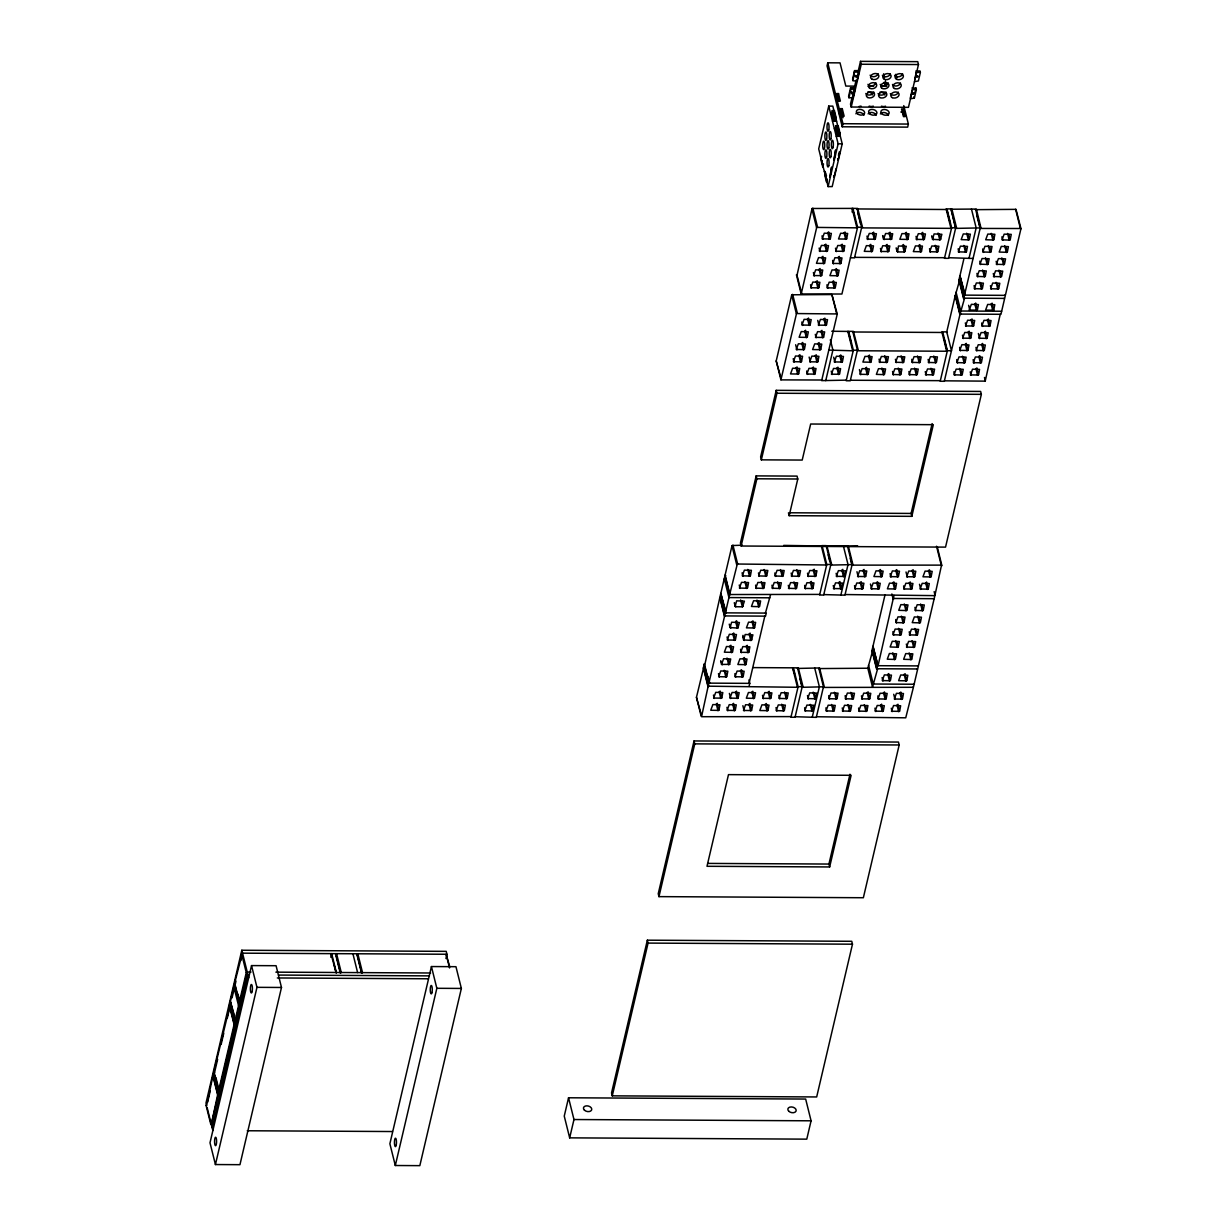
<?xml version="1.0" encoding="UTF-8"?>
<svg xmlns="http://www.w3.org/2000/svg" width="1227" height="1227" viewBox="0 0 1227 1227"><rect width="100%" height="100%" fill="white"/><g stroke="black" fill="none" stroke-linecap="round" stroke-linejoin="round"><path stroke-width="1.5" d="M729.651 664.374L721.507 664.42L723.608 658.746L730.694 658.96L729.666 664.328L728.409 659.144M735.096 606.276L736.66 600.831L744.436 601.153L742.519 606.813L735.433 606.736L734.267 602.764M743.577 639.927L751.369 640.387L752.918 634.85L745.188 634.497L743.593 639.88L742.734 636.46M891.646 239.158L883.501 239.204L885.603 233.513L892.689 233.728L891.661 239.112L889.974 232.194M897.535 251.934L898.471 245.998L906.308 246.29L904.529 251.934L897.597 251.934L896.814 248.514M932.551 239.326L940.342 239.786L941.891 234.296L934.1 233.928L932.551 239.28L931.707 235.845M213.881 1075.358L212.931 1075.972L206.519 1105.895L205.998 1103.012L241.811 950.25L446.214 951.354L446.935 954.253L445.938 958.532M214.602 1072.306L213.927 1071.692L230.032 1005.128M251.044 972.029L247.225 971.999L211.213 1124.745L217.624 1094.821L218.59 1094.208L217.731 1090.788M235.768 1020.895L235.093 1020.358L239.25 1002.551L234.556 983.701L230.385 1001.493L234.495 1015.741M235.063 1023.947L234.096 1024.545L218.621 1090.542L219.296 1091.156L215.891 1077.444M235.369 983.701L234.694 983.088L242.317 953.164L446.935 954.253M235.093 1020.358L230.4 1001.416M247.225 971.999L246.274 972.612L239.388 1001.938L240.063 1002.551M331.505 954.238L330.937 953.624L336.213 973.088M701.399 715.034L696.445 697.365L703.669 667.519M704.896 664.282L719.804 597.672L720.77 597.074M708.991 686.2L708.04 686.798L701.537 716.706L791.093 716.614M726.185 612.871L725.51 612.258L729.666 594.528L724.958 575.678L720.801 593.469L725.755 611.153M707.994 676.276L709.712 683.132L709.037 682.519L724.497 616.521L725.464 615.923M725.77 575.678L725.096 575.064L732.044 545.57L742.335 545.171M730.479 594.528L729.804 593.914L737.32 564.021L826.63 564.987M781.17 378.698L776.2 361.014L791.752 294.787L831.891 294.557L837.259 314.02L821.661 380.631L846.323 380.14M821.799 380.017L780.909 379.879L796.507 313.56L837.274 313.943M854.467 215.86L852.29 208.406L812.059 208.483L796.983 275.385M850.449 257.808L854.529 257.823L861.691 227.271L856.998 208.421L852.903 208.391L857.596 227.24L841.921 294.02L801.185 294.005L816.691 227.409L857.458 227.854M854.667 257.363L944.621 257.701M797.979 687.289L708.178 686.184L703.47 667.335L704.191 664.282L708.899 683.132L708.178 686.184M795.173 716.721L816.308 717.366L823.455 686.813L818.762 667.963L797.366 668.454M853.194 350.815L828.823 350.078M850.403 380.247L940.357 380.661M823.823 594.589L844.943 595.156L852.105 564.604L847.412 545.739L826.185 545.938M816.446 716.752L905.741 717.81L913.256 687.902L912.581 687.289M845.096 594.543L934.882 595.632L934.176 598.699L893.287 598.469L892.428 595.049M894.1 598.485L893.149 599.083L878.057 665.647L872.964 646.307L885.004 594.896M946.784 209.51L856.875 208.943M951.492 228.36L861.553 227.885M948.701 257.716L973.088 258.468M942.535 332.471L852.596 331.98M947.244 351.244L857.32 350.753M944.437 380.83L985.204 381.137L1000.22 314.296M955.143 226.673L951.063 209.234L975.542 209.05L980.25 227.915L964.637 294.511L965.312 295.14L959.928 275.814L963.808 259.158M934.176 591.598L934.959 595.187L941.538 565.126L851.983 565.126L850.25 558.362M1004.56 295.339L1005.527 294.741L1020.987 228.513L980.128 228.437M730.096 627.564L737.887 628.086L739.421 622.534L731.645 622.227L730.096 627.564L729.252 624.144M207.593 1102.183L210.216 1091.018M213.713 1076.11L217.639 1059.346M221.136 1044.438L223.759 1033.257M227.24 1018.349L229.863 1007.168M232.056 997.858L235.983 981.094M240.783 960.603L242.532 953.149M212.148 1127.674L247.961 974.898M251.535 965.588L210.001 1142.797L215.431 1164.546L239.955 1164.684L281.489 987.474L276.075 965.71L251.535 965.588L256.964 987.336L215.431 1164.546M330.815 957.229L331.658 953.624L336.351 972.49M431.429 966.554L389.879 1143.763L395.309 1165.512L419.833 1165.65L461.367 988.441L455.953 966.692L431.429 966.554L436.843 988.302L395.309 1165.512M568.546 1097.782L564.251 1116.11L569.665 1137.858L806.783 1139.147L811.078 1120.803L805.664 1099.055L568.546 1097.782L573.975 1119.53L569.665 1137.858M855.112 86.12L845.817 86.074L840.035 62.868L827.765 62.807L827.059 65.859L842.243 126.78L907.658 127.133L908.363 124.065L903.762 105.614M834.697 113.666L832.811 106.136L828.731 106.105L818.7 148.881L828.102 186.596L832.182 186.611L842.213 143.835L838.823 130.261M832.335 110.599L834.222 118.145L833.501 121.197L831.63 113.651L832.335 110.599L834.391 110.614L836.262 118.145L835.556 121.212L834.805 118.191M833.67 113.666L834.391 110.614M838.915 101.151L837.78 96.626L838.501 93.574L836.461 93.559L838.332 101.105L840.388 101.105L838.501 93.574M836.108 125.675L837.98 133.222L837.274 136.274L835.388 128.743L836.108 125.675L838.148 125.691L840.035 133.237L839.314 136.289L838.562 133.268M837.428 128.743L838.148 125.691M647.35 940.189L611.537 1092.95L612.258 1095.849L816.676 1096.953L852.474 944.192L851.753 941.293L647.35 940.189L648.071 943.088L612.258 1095.849M694.037 740.955L658.239 893.731L658.96 896.63L863.363 897.735L899.176 744.973L898.455 742.059L694.037 740.955L694.758 743.869L658.96 896.63M789.176 515.677L797.78 479.005L797.059 476.107L756.169 475.892L740.418 543.101L741.139 546.015L945.542 547.119L981.355 394.342L980.634 391.444L776.216 390.339L760.617 456.95L761.338 459.849L802.213 460.064L810.664 424.021L933.318 424.68L911.83 516.337L789.176 515.677L788.455 512.779M843.056 117.746L841.553 111.703L842.259 108.651L840.219 108.636L842.105 116.182L844.145 116.197L842.259 108.651M724.651 615.923L725.356 612.856L720.663 594.006L719.942 597.058L724.651 615.923L765.525 616.138L766.246 613.086L725.356 612.856M741.139 546.015L756.89 478.791L756.169 475.892M761.338 459.849L776.952 393.238L776.216 390.339M850.587 87.715L848.593 96.273L848.946 97.731L853.041 97.746L855.05 89.188L850.955 89.172L850.587 87.715L854.682 87.746L852.673 96.289L853.225 98.467M857.09 77.47L858.685 70.629L854.606 70.614L852.596 79.157L852.964 80.614L857.228 81.365M828.102 186.596L838.133 143.82L828.731 106.105M848.946 97.731L850.955 89.172M852.964 80.614L854.606 70.614M842.243 126.78L842.964 123.712L827.765 62.807M838.47 155.354L839.268 151.933M852.09 97.286L850.495 104.126L851.216 107.025L908.455 107.332L918.471 64.556L917.75 61.657L860.51 61.35L858.517 69.908L859.237 72.807M853.302 92.148L856.109 80.169M836.016 168.774L834.007 177.332L833.654 175.875M839.621 153.375L838.026 160.216L837.658 158.774M857.044 80.629L859.053 72.086L854.958 72.056M851.216 107.025L861.247 64.249L860.51 61.35M718.945 710.111L719.958 704.789L712.872 704.574L710.755 710.249L718.792 710.387L717.228 703.255M721.813 697.887L722.81 692.565L715.74 692.35L713.623 698.04L721.66 698.163L720.096 691.031M726.813 676.506L727.826 671.184L720.755 670.954L718.639 676.644L726.537 676.89L725.54 671.353M732.55 652.058L733.562 646.736L726.476 646.522L724.375 652.197L732.396 652.335L730.847 645.203M735.418 639.834L736.461 634.543L729.344 634.298L727.228 639.988L735.264 640.111L733.7 632.979M747.58 587.902L748.562 582.549L741.522 582.35L739.406 588.04L747.304 588.285L746.307 582.748M750.449 575.678L751.415 570.325L744.39 570.141L742.274 575.816L750.157 576.077L749.176 570.54M798.7 373.775L799.713 368.453L792.627 368.238L790.525 373.913L798.547 374.051L796.998 366.919M801.568 361.551L802.565 356.229L795.495 356.014L793.378 361.689L801.415 361.827L799.851 354.695M804.437 349.327L805.433 344.005L798.363 343.79L796.246 349.48L804.283 349.603L802.719 342.471M807.289 337.103L808.332 331.827L801.231 331.566L799.114 337.256L807.136 337.379L805.587 330.247M810.157 324.879L811.2 319.603L804.084 319.342L801.983 325.032L810.004 325.17L808.455 318.023M818.9 287.609L819.897 282.287L812.826 282.072L810.71 287.762L818.746 287.885L817.182 280.753M821.753 275.385L822.734 270.032L815.694 269.848L813.578 275.538L821.599 275.661L820.05 268.529M824.621 263.176L825.633 257.854L818.562 257.624L816.446 263.314L824.467 263.452L822.918 256.305M827.489 250.952L828.501 245.63L821.415 245.415L819.314 251.09L827.335 251.228L825.786 244.096M830.357 238.728L831.354 233.406L824.283 233.191L822.167 238.866L830.204 239.004L828.639 231.872M735.295 710.203L736.261 704.85L729.221 704.666L727.12 710.341L735.142 710.479L733.593 703.347M738.163 697.979L739.16 692.657L732.09 692.442L729.973 698.117L738.01 698.255L736.445 691.123M743.179 676.583L744.145 671.23L737.105 671.046L734.988 676.737L743.025 676.859L741.461 669.727M746.031 664.374L747.013 659.006L739.973 658.822L737.856 664.513L745.878 664.651L744.329 657.519M748.899 652.15L749.866 646.798L742.826 646.614L740.725 652.289L748.746 652.427L747.197 645.295M754.636 627.703L755.633 622.38L748.562 622.166L746.445 627.856L754.482 627.979L752.918 620.847M759.651 606.322L760.617 600.969L753.577 600.77L751.461 606.46L759.36 606.705L758.363 601.169M763.946 587.978L764.942 582.656L757.872 582.442L755.755 588.132L763.654 588.377L762.657 582.84M766.798 575.77L767.811 570.448L760.74 570.218L758.623 575.908L766.522 576.153L765.525 570.616M852.059 211.995L852.903 208.391M815.05 373.867L816.016 368.499L808.976 368.315L806.875 374.005L814.897 374.143L813.348 367.011M817.918 361.643L818.93 356.321L811.845 356.106L809.743 361.781L817.765 361.919L816.216 354.787M820.786 349.419L821.783 344.097L814.713 343.882L812.596 349.557L820.633 349.695L819.069 342.563M823.654 337.195L824.651 331.873L817.581 331.658L815.464 337.348L823.486 337.471L821.937 330.339M826.507 324.971L827.519 319.649L820.449 319.434L818.332 325.124L826.354 325.247L824.805 318.115M835.25 287.701L836.323 282.455L829.176 282.164L827.075 287.839L835.096 287.977L833.532 280.845M838.118 275.477L839.115 270.155L832.044 269.94L829.927 275.63L837.964 275.753L836.4 268.621M840.97 263.253L841.983 257.931L834.912 257.716L832.796 263.406L840.817 263.529L839.268 256.397M843.839 251.029L844.805 245.676L837.765 245.492L835.664 251.182L843.685 251.305L842.136 244.173M846.707 238.82L847.673 233.452L840.633 233.268L838.532 238.958L846.553 239.096L845.004 231.964M749.053 686.414L749.774 683.362L748.915 679.927M770.541 594.758L765.433 613.071M825.74 380.646L832.903 350.094L830.342 339.818M751.645 710.28L752.688 705.004L745.571 704.743L743.47 710.433L751.491 710.571L749.942 703.424M754.513 698.071L755.525 692.749L748.439 692.519L746.338 698.209L754.36 698.347L752.811 691.215M780.295 588.07L781.338 582.779L774.222 582.534L772.105 588.224L780.004 588.469L779.007 582.932M783.163 575.846L784.16 570.524L777.09 570.31L774.973 576L782.872 576.245L781.875 570.708M839.59 373.99L840.587 368.667L833.516 368.453L831.415 374.189L839.421 374.266L837.872 367.134M842.443 361.766L843.455 356.443L836.385 356.229L834.268 361.919L842.289 362.042L840.74 354.91M903.992 116.565L902.873 112.04L903.578 108.988L901.538 108.973L903.425 116.519L905.465 116.519L903.578 108.988M872.458 251.198L873.471 245.875L866.385 245.645L864.283 251.336L872.305 251.474L870.756 244.342M875.326 238.974L876.4 233.713L869.253 233.437L867.136 239.112L875.173 239.25L873.609 232.118M910.281 98.053L912.274 89.494L916.37 89.525L914.36 98.083L910.449 98.773M914.682 79.234L916.293 72.393L920.373 72.408L918.379 80.967L914.468 81.672M767.995 710.372L769.038 705.096L761.936 704.835L759.82 710.525L767.841 710.648L766.292 703.516M770.863 698.148L771.906 692.872L764.789 692.611L762.688 698.301L770.709 698.424L769.16 691.292M796.645 588.162L797.611 582.81L790.571 582.626L788.47 588.3L796.354 588.561L795.357 583.024M799.513 575.938L800.525 570.616L793.44 570.402L791.323 576.092L799.222 576.337L798.225 570.8M853.348 350.201L846.185 380.753L850.265 380.784L857.428 350.232L852.734 331.367L848.639 331.351L853.348 350.201L857.428 350.232M914.805 93.206L916.002 88.068L911.922 88.053M888.808 251.274L889.82 245.952L882.734 245.737L880.633 251.428L888.655 251.55L887.106 244.418M784.36 710.464L785.357 705.142L778.286 704.927L776.17 710.602L784.068 710.862L783.071 705.326M787.213 698.24L788.225 692.918L781.154 692.703L779.038 698.393L786.936 698.638L785.94 693.102M812.995 588.254L813.961 582.902L806.937 582.718L804.82 588.393L812.841 588.531L811.292 581.399M815.863 576.03L816.937 570.785L809.789 570.494L807.688 576.169L815.71 576.307L814.161 569.175M868.195 374.143L869.268 368.898L862.136 368.606L860.02 374.296L868.041 374.419L866.492 367.287M871.063 361.919L872.106 356.643L864.989 356.382L862.888 362.072L870.909 362.21L869.36 355.063M798.117 686.675L790.955 717.228L795.05 717.258L802.197 686.691L797.504 667.841L793.409 667.825L798.117 686.675L802.197 686.691M826.768 564.466L819.605 595.018L823.685 595.034L830.848 564.481L826.154 545.632L822.059 545.601L826.768 564.466L830.848 564.481M908.026 239.142L908.992 233.79L901.952 233.605L899.851 239.296L907.873 239.418L906.324 232.286M884.56 374.235L885.557 368.913L878.486 368.698L876.369 374.373L884.268 374.634L883.271 369.097M887.412 362.011L888.425 356.689L881.354 356.474L879.238 362.164L887.121 362.41L886.139 356.873M812.964 710.617L813.946 705.264L806.906 705.08L804.789 710.755L812.688 711.016L811.691 705.479M815.832 698.393L816.875 693.117L809.759 692.856L807.657 698.546L815.541 698.792L814.559 693.255M841.615 588.408L842.627 583.086L835.541 582.871L833.44 588.546L841.461 588.684L839.912 581.552M844.483 576.184L845.526 570.892L838.409 570.647L836.293 576.322L844.329 576.46L842.765 569.328M812.213 717.35L819.375 686.798L814.667 667.933M840.863 595.126L848.026 564.573L843.317 545.724M921.523 251.458L922.443 246.075L915.449 245.921L913.333 251.596L921.37 251.734L919.805 244.602M924.376 239.234L925.419 233.943L918.317 233.697L916.201 239.372L924.222 239.51L922.673 232.378M900.909 374.327L901.906 369.005L894.836 368.79L892.719 374.465L900.618 374.726L899.621 369.189M903.762 362.103L904.774 356.781L897.704 356.566L895.587 362.241L903.486 362.502L902.489 356.965M937.873 251.55L938.885 246.228L931.799 245.998L929.683 251.688L937.581 251.934L936.584 246.397M834.222 710.74L835.234 705.418L828.164 705.188L826.047 710.878L833.946 711.123L832.949 705.586M837.09 698.516L838.056 693.163L831.032 692.979L828.915 698.654L836.799 698.915L835.817 693.362M862.872 588.515L863.915 583.239L856.799 582.978L854.698 588.669L862.719 588.791L861.17 581.659M865.741 576.291L866.753 570.969L859.667 570.754L857.566 576.445L865.587 576.567L864.023 569.435M917.259 374.419L918.225 369.051L911.186 368.867L909.084 374.557L916.968 374.802L915.971 369.266M920.127 362.195L921.124 356.873L914.054 356.658L911.937 362.333L919.836 362.594L918.839 357.042M951.631 227.762L944.468 258.314L948.563 258.33L955.726 227.777L951.017 208.927L946.937 208.897L951.631 227.762L955.726 227.777M850.587 710.816L851.661 705.571L844.513 705.28L842.397 710.97L850.296 711.215L849.299 705.678M853.44 698.592L854.452 693.27L847.382 693.056L845.265 698.746L853.164 698.991L852.167 693.454M879.222 588.607L880.234 583.285L873.164 583.07L871.047 588.745L879.069 588.883L877.52 581.751M882.09 576.383L883.133 571.107L876.017 570.846L873.915 576.537L881.937 576.659L880.388 569.527M933.609 374.496L934.575 369.143L927.535 368.959L925.434 374.649L933.318 374.895L932.336 369.358M936.477 362.272L937.397 356.888L930.403 356.735L928.302 362.425L936.186 362.671L935.189 357.134M872.934 649.896L867.826 668.224L872.52 687.074L877.642 668.746M946.615 332.486L955.204 295.83L956.17 295.216M959.897 279.327L955.358 295.216L960.051 314.066L1000.941 314.296L1004.514 299.02L1003.839 298.406M966.493 251.704L967.489 246.382L960.419 246.152L958.302 251.842L966.201 252.087L965.204 246.55M969.345 239.48L970.358 234.158L963.287 233.943L961.17 239.618L969.069 239.879L968.072 234.342M947.367 350.707L951.462 350.738L946.753 331.888L942.673 331.857L947.367 350.707L940.204 381.26L944.299 381.29L959.913 314.679L960.879 314.081M968.993 258.437L976.155 227.885L971.462 209.035M829.651 866.952L851.124 775.295L728.485 774.636L706.997 866.293L829.651 866.952L828.931 864.053L849.974 774.237M911.83 516.337L911.109 513.438L932.152 423.606M866.937 710.908L867.949 705.586L860.863 705.372L858.762 711.062L866.645 711.307L865.648 705.77M869.805 698.684L870.771 693.332L863.731 693.148L861.615 698.838L869.652 698.961L868.087 691.829M876.814 668.746L877.535 665.694L872.826 646.844L872.121 649.896L876.814 668.746L917.704 668.96L918.409 665.908L877.535 665.694M893.287 598.469L894.008 595.417M895.587 588.699L896.554 583.346L889.514 583.162L887.397 588.837L895.419 588.975L893.869 581.843M898.44 576.475L899.483 571.184L892.382 570.938L890.265 576.613L898.287 576.751L896.738 569.619M960.051 314.066L964.591 298.192M963.778 298.176L964.499 295.124L959.79 276.274L959.085 279.327L963.778 298.176L1004.668 298.406L1005.373 295.354L964.499 295.124M883.287 711L884.299 705.678L877.213 705.464L875.112 711.139L883.133 711.277L881.584 704.145M886.155 698.777L887.167 693.454L880.081 693.24L877.965 698.915L886.001 699.053L884.437 691.921M890.449 680.448L891.462 675.126L884.376 674.911L882.274 680.586L890.296 680.724L888.747 673.592M895.465 659.052L896.538 653.807L889.391 653.516L887.274 659.206L895.173 659.451L894.176 653.914M898.333 646.828L899.33 641.506L892.259 641.292L890.142 646.982L898.041 647.227L897.044 641.69M901.185 634.62L902.198 629.298L895.127 629.068L893.011 634.758L900.909 635.003L899.912 629.466M904.054 622.396L905.02 617.043L897.98 616.859L895.879 622.534L903.762 622.795L902.781 617.258M906.922 610.172L907.995 604.926L900.848 604.635L898.747 610.31L906.63 610.571L905.633 605.034M911.937 588.791L912.934 583.469L905.863 583.239L903.747 588.929L911.784 589.067L910.219 581.935M914.79 576.567L915.771 571.215L908.732 571.03L906.615 576.705L914.636 576.843L913.087 569.711M962.229 374.649L963.241 369.327L956.155 369.112L954.054 374.802L961.937 375.048L960.94 369.511M965.097 362.44L966.14 357.149L959.023 356.888L956.907 362.579L964.805 362.824L963.808 357.287M967.95 350.216L968.993 344.925L961.891 344.68L959.775 350.355L967.796 350.493L966.247 343.361M970.818 337.992L971.83 332.67L964.759 332.456L962.643 338.131L970.664 338.269L969.115 331.137M973.686 325.769L974.698 320.446L967.612 320.232L965.511 325.922L973.532 326.045L971.983 318.913M977.413 309.879L978.425 304.557L971.339 304.342L969.223 310.032L977.259 310.155L975.695 303.023M982.428 288.498L983.394 283.146L976.355 282.962L974.238 288.636L982.137 288.897L981.14 283.36M985.281 276.274L986.293 270.952L979.223 270.738L977.106 276.412L985.005 276.673L984.008 271.136M988.149 264.05L989.161 258.728L982.075 258.514L979.974 264.204L987.858 264.449L986.876 258.912M991.017 251.826L992.029 246.504L984.944 246.29L982.842 251.98L990.726 252.225L989.729 246.688M993.885 239.602L994.882 234.28L987.812 234.066L985.695 239.756L993.594 240.001L992.597 234.464M899.636 711.093L900.649 705.77L893.578 705.54L891.462 711.231L899.483 711.369L897.934 704.237M902.505 698.869L903.471 693.516L896.431 693.332L894.33 699.007L902.351 699.145L900.802 692.013M906.799 680.54L907.842 675.249L900.725 674.988L898.624 680.678L906.646 680.816L905.097 673.684M911.814 659.144L912.827 653.822L905.741 653.608L903.639 659.298L911.523 659.543L910.526 654.006M914.682 646.92L915.649 641.568L908.609 641.384L906.492 647.074L914.391 647.319L913.394 641.782M917.551 634.696L918.594 629.42L911.477 629.16L909.36 634.85L917.259 635.095L916.262 629.558M920.403 622.488L921.446 617.196L914.345 616.936L912.228 622.626L920.112 622.871L919.13 617.334M923.271 610.264L924.284 604.942L917.198 604.727L915.097 610.402L922.98 610.663L921.983 605.11M928.287 588.868L929.299 583.546L922.213 583.331L920.112 589.021L928.133 589.144L926.569 582.012M931.155 576.644L932.198 571.368L925.081 571.107L922.965 576.797L931.002 576.935L929.437 569.788M978.579 374.741L979.545 369.388L972.505 369.204L970.404 374.895L978.425 375.017L976.876 367.885M981.447 362.517L982.459 357.195L975.373 356.98L973.272 362.671L981.293 362.793L979.729 355.661M984.315 350.308L985.312 344.986L978.241 344.756L976.125 350.447L984.161 350.585L982.597 343.437M987.168 338.085L988.18 332.762L981.109 332.548L978.993 338.223L987.014 338.361L985.465 331.229M990.036 325.861L991.048 320.538L983.962 320.324L981.861 325.999L989.882 326.137L988.333 319.005M993.763 309.971L994.806 304.679L987.689 304.434L985.588 310.109L993.609 310.247L992.06 303.115M998.778 288.59L999.79 283.268L992.704 283.038L990.588 288.728L998.487 288.974L997.49 283.437M1001.646 276.366L1002.72 271.106L995.572 270.83L993.456 276.504L1001.355 276.75L1000.358 271.213M1004.499 264.142L1005.542 258.851L998.441 258.606L996.324 264.28L1004.223 264.541L1003.226 259.004M1007.367 251.918L1008.41 246.627L1001.293 246.382L999.192 252.056L1007.076 252.317L1006.094 246.78M1010.235 239.694L1011.247 234.372L1004.161 234.158L1002.06 239.848L1009.944 240.093L1008.947 234.556M743.271 606.276L742.013 601.092M905.158 251.412L903.455 244.51M819.743 594.405L729.666 594.528M830.71 565.095L852.105 564.604M802.059 687.304L823.455 686.813M955.572 228.391L980.25 227.915M818.624 668.577L868.425 668.224M975.404 209.664L1016.002 209.357L1020.987 228.743M823.317 687.427L913.409 687.304L917.551 669.574L916.876 668.96M835.035 116.918L835.035 114.878M335.615 954.177L336.551 953.655L341.259 972.505L340.293 973.118L336.029 955.971M850.832 91.626C853.409 92.654 851.676 95.522 851.645 92.792M934.959 595.187L934.069 595.632M847.382 546.122L857.612 545.8M855.648 75.675C853.731 78.697 859.698 75.23 854.974 75.553M916.968 76.013C915.495 79.003 920.725 75.553 915.986 75.599M912.965 93.129C911.048 96.135 916.998 92.669 912.29 92.991M749.068 683.347L764.82 616.138M838.67 129.985L838.67 132.01M857.704 208.421L862.504 227.271M980.956 227.915L976.37 209.065M853.44 331.382L858.256 350.232M826.86 545.647L831.661 564.481M917.597 665.908L918.563 665.295L934.023 599.297L933.348 598.684M742.335 606.828L740.617 599.972M861.247 64.249L918.471 64.556M868.118 86.197L873.701 86.227M881.124 86.273L886.707 86.304L885.373 80.936M835.74 96.611L837.78 96.626M839.498 111.703L841.553 111.703M900.833 112.025L902.873 112.04M830.602 113.651L831.63 113.651M834.222 118.145L836.262 118.145M832.489 121.197L836.569 121.212M842.964 123.712L908.363 124.065M834.36 128.728L835.388 128.743M837.98 133.222L840.035 133.237M836.247 136.274L840.342 136.289M838.133 143.82L842.213 143.835M820.572 156.427L821.599 156.427L820.878 159.479L822.765 167.025L823.486 163.973L822.458 163.973M824.345 171.504L825.357 171.519M826.216 179.05L827.243 179.05L826.523 182.102L824.651 174.571M857.596 227.24L861.691 227.271M1001.646 311.244L960.772 311.014L956.063 292.164M831.768 331.259L848.21 331.428L851.063 342.241M776.952 393.238L981.355 394.342M756.89 478.791L797.78 479.005M790.372 512.779L911.109 513.438M783.67 545.402L821.906 545.984M769.82 597.81L728.945 597.58L724.237 578.73M753.148 667.611L792.703 667.825L794.559 673.577M708.899 683.132L749.774 683.362M914.115 684.237L873.241 684.022L868.532 665.172M694.758 743.869L899.176 744.973M708.194 863.409L828.931 864.053M648.071 943.088L852.474 944.192M275.891 972.152L430.631 972.996M278.514 975.066L429.435 975.879M277.333 977.965L428.254 978.778M256.964 987.336L281.489 987.474M436.843 988.302L461.367 988.441M573.975 1119.53L811.078 1120.803M247.256 1130.757L392.441 1131.539M735.725 606.798L734.927 603.377M946.109 208.897L950.818 227.747M1020.312 228.13L1015.619 209.28M941.861 331.857L946.554 350.707M852.52 350.201L847.826 331.351M797.305 686.675L792.596 667.81M1007.566 233.452L1009.269 240.308M1004.698 245.676L1006.401 252.532M1001.876 236.842L1002.735 240.262M1001.83 257.885L1003.548 264.741M991.217 233.36L992.919 240.216M998.977 270.109L1000.68 276.965M996.155 261.29L996.999 264.71M988.348 245.584L990.051 252.44M996.109 282.333L997.812 289.189M993.287 273.498L994.131 276.934M976.692 214.817L979.683 226.811M985.48 257.808L987.198 264.664M982.658 248.974L983.517 252.409M990.419 285.722L991.278 289.158M982.612 270.017L984.33 276.873M991.094 303.729L992.796 310.584M979.79 261.198L980.649 264.618M979.759 282.241L981.462 289.097M976.937 273.422L977.781 276.842M966.677 233.222L968.394 240.078M987.367 319.603L989.085 326.459M974.069 285.646L974.928 289.066M963.824 245.446L965.526 252.302M920.373 72.408L920.02 70.967L915.925 70.936L916.477 73.114M984.499 331.827L986.217 338.683M981.677 323.008L982.536 326.428M951.83 208.927L956.539 227.777M974.744 303.636L976.447 310.492M958.134 248.836L958.993 252.271M981.646 344.051L983.348 350.907M978.394 333.514L979.667 338.652M947.213 211.228L950.204 223.222M916.002 88.068L916.37 89.525M968.624 305.308L969.913 310.446M959.943 275.661L964.637 294.511M971.017 319.526L972.72 326.382M984.468 377.471L985.327 380.891M913.992 96.626L914.36 98.083M978.778 356.275L980.48 363.131M958.931 279.94L963.64 298.79M975.956 347.44L976.815 350.876M968.149 331.735L969.867 338.591M965.327 322.916L966.186 326.336M975.91 368.499L977.612 375.355M973.088 359.664L973.947 363.1M955.204 295.83L959.913 314.679M939.453 234.173L940.741 239.326M938.057 233.069L939.775 239.925M965.281 343.959L966.999 350.815M962.459 335.14L963.318 338.56M970.22 371.888L971.078 375.309M895.94 74.233L896.86 77.93M935.204 245.293L936.907 252.149M962.428 356.183L964.131 363.039M932.382 236.458L933.226 239.894M959.606 347.348L960.45 350.784M929.514 248.682L930.373 252.118M959.56 368.407L961.262 375.263M956.738 359.572L957.597 363.008M883.593 73.804L884.483 77.378M884.207 82.209L885.096 85.783M921.707 232.992L923.425 239.848M953.87 371.796L954.729 375.232M943.808 337.609L946.799 349.603M918.854 245.201L920.557 252.056M916.032 236.382L916.876 239.802M905.357 232.9L907.075 239.756M933.808 356.029L935.511 362.885M902.489 245.124L904.207 251.98M930.94 368.253L932.643 375.109M928.118 359.419L928.977 362.855M896.139 247.9L896.983 251.32M854.498 87.01L855.219 89.908M925.25 371.643L926.109 375.079M889.008 232.808L890.71 239.664M917.459 355.937L919.161 362.793M886.139 245.032L887.857 251.888M883.317 236.197L884.176 239.633M882.642 235.584L883.501 239.02M914.59 368.161L916.293 375.017M911.768 359.327L912.627 362.763M880.449 248.421L881.308 251.857M908.9 371.551L909.759 374.987M872.658 232.716L874.36 239.572M901.093 355.861L902.811 362.717M869.79 244.94L871.492 251.796M866.968 236.105L867.826 239.541M898.241 368.069L899.943 374.925M835.066 115.185L838.455 128.758M895.419 359.25L896.262 362.671M857.704 212.455L860.694 224.449M941.907 565.693L937.213 546.69M936.523 546.23L941.232 565.08M852.09 208.391L856.783 227.24M892.55 371.474L893.409 374.895M884.744 355.769L886.461 362.625M881.876 367.993L883.593 374.849M879.053 359.158L879.912 362.579M928.486 570.402L930.189 577.257M844.038 232.563L845.74 239.418M825.74 173.022L826.492 176.044M925.618 582.626L927.321 589.481M841.17 244.786L842.888 251.642M868.394 355.677L870.096 362.532M838.302 257.01L840.02 263.866M865.526 367.901L867.244 374.756M919.498 584.297L920.787 589.451M835.48 248.176L836.339 251.612M920.603 604.006L922.305 610.862M912.121 570.31L913.839 577.165M827.688 232.47L829.391 239.326M835.449 269.234L837.151 276.09M832.627 260.4L833.47 263.836M859.421 369.572L860.694 374.726M909.268 582.534L910.971 589.389M917.735 616.23L919.452 623.086M824.82 244.694L826.523 251.55M914.913 607.396L915.771 610.831M821.998 235.875L822.857 239.296M906.017 571.997L907.29 577.135M832.581 281.443L834.283 288.299M812.841 208.176L817.535 227.026M811.875 208.789L816.584 227.639M831.891 294.557L836.584 313.406M914.867 628.454L916.584 635.31M821.952 256.918L823.67 263.774M903.578 585.923L904.437 589.359M819.13 248.084L819.989 251.52M826.891 284.848L827.75 288.268M904.253 603.929L905.955 610.785M895.771 570.218L897.489 577.073M912.014 640.678L913.716 647.534M819.084 269.142L820.802 275.998M909.192 631.844L910.035 635.279M839.774 355.523L841.492 362.379M892.903 582.442L894.621 589.297M901.385 616.138L903.087 622.994M890.081 573.622L890.94 577.043M909.146 652.902L910.848 659.758M816.231 281.366L817.934 288.222M906.324 644.068L907.182 647.488M813.409 272.532L814.253 275.968M836.906 367.747L838.624 374.603M833.67 357.195L834.943 362.348M823.838 318.729L825.556 325.584M891.86 593.945L893.149 599.083M898.517 628.362L900.235 635.218M895.695 619.543L896.554 622.963M810.541 284.756L811.4 288.176M831.231 371.137L832.075 374.557M820.97 330.953L822.688 337.808M817.734 320.4L819.007 325.538M879.422 570.141L881.124 576.997M904.13 674.283L905.848 681.138M895.649 640.586L897.366 647.442M892.827 631.752L893.685 635.187M818.118 343.161L819.82 350.017M815.295 334.342L816.139 337.762M876.553 582.365L878.271 589.221M892.796 652.81L894.498 659.666M797.504 277.103L801.783 294.25M796.415 274.787L801.108 293.636M807.489 318.637L809.191 325.492M899.836 692.611L901.538 699.467M815.249 355.385L816.952 362.241M870.449 584.037L871.722 589.175M804.621 330.861L806.338 337.716M801.798 322.026L802.657 325.462M896.968 704.835L898.685 711.691M863.072 570.049L864.774 576.905M812.381 367.609L814.099 374.465M893.716 694.298L895.004 699.436M809.13 357.072L810.418 362.21M887.781 674.19L889.483 681.046M792.642 294.342L797.351 313.192M791.676 294.94L796.384 313.805M801.752 343.085L803.47 349.94M860.204 582.273L861.906 589.129M891.277 708.224L892.136 711.66M806.691 370.999L807.55 374.434M856.952 571.721L858.24 576.874M882.09 677.58L882.949 681.016M848.225 545.754L852.918 564.604M872.98 646.23L877.673 665.08M883.486 692.534L885.188 699.39M798.9 355.309L800.602 362.164M795.648 344.756L796.921 349.894M871.968 650.509L876.676 669.359M854.513 585.662L855.372 589.098M880.618 704.743L882.32 711.599M796.032 367.517L797.734 374.373M877.796 695.924L878.655 699.344M793.209 358.698L794.068 362.118M841.814 569.926L843.516 576.782M874.928 708.148L875.787 711.568M867.136 692.442L868.839 699.298M838.946 582.15L840.648 589.006M836.124 573.331L836.983 576.751M828.148 554.819L829.851 561.675M864.268 704.666L865.971 711.522M861.446 695.832L862.305 699.252M833.256 585.555L834.115 588.975M776.216 360.937L780.909 379.787M821.246 545.601L825.94 564.451M858.578 708.056L859.437 711.476M850.771 692.35L852.489 699.206M847.918 704.574L849.621 711.43M845.096 695.74L845.94 699.175M813.194 569.773L814.897 576.629M842.228 707.964L843.087 711.399M810.326 581.997L812.044 588.853M807.504 573.178L808.363 576.598M834.421 692.258L836.139 699.114M804.636 585.386L805.495 588.822M831.553 704.482L833.271 711.338M828.731 695.648L829.59 699.083M796.844 569.696L798.547 576.552M819.575 667.963L824.283 686.813M825.878 707.872L826.722 711.307M793.976 581.905L795.679 588.761M791.154 573.086L792.013 576.506M788.286 585.31L789.145 588.73M813.164 692.151L814.881 699.007M780.495 569.604L782.197 576.46M810.295 704.375L812.013 711.231M807.473 695.54L808.332 698.961M777.627 581.828L779.329 588.684M774.804 572.994L775.663 576.429M798.317 667.841L803.025 686.706M799.927 678.746L801.63 685.602M804.621 707.764L805.464 711.185M771.936 585.218L772.795 588.638M764.13 569.512L765.847 576.368M761.277 581.736L762.979 588.592M758.455 572.902L759.298 576.337M784.544 691.997L786.262 698.853M755.587 585.126L756.445 588.561M756.967 600.064L758.685 606.92M781.691 704.221L783.393 711.077M747.78 569.42L749.498 576.276M778.869 695.387L779.712 698.807M744.912 581.644L746.63 588.5M776.001 707.611L776.844 711.031M742.09 572.825L742.948 576.245M732.933 545.125L737.642 563.975M751.967 621.46L753.669 628.316M731.982 545.739L736.675 564.589M768.194 691.905L769.912 698.761M739.237 585.034L740.08 588.469M750.05 633.071L751.768 639.927M749.099 633.669L750.801 640.525M765.326 704.129L767.044 710.985M762.504 695.295L763.363 698.73M746.231 645.893L747.949 652.749M742.979 635.356L744.268 640.494M725.096 575.064L729.804 593.914M736.568 620.755L738.286 627.611M735.602 621.368L737.32 628.224M743.363 658.117L745.08 664.973M751.844 691.813L753.547 698.669M740.541 649.298L741.399 652.718M732.749 633.592L734.452 640.448M729.927 624.758L730.771 628.193M740.51 670.341L742.212 677.197M748.976 704.037L750.694 710.893M720.801 593.393L725.51 612.258M719.804 597.672L724.497 616.521M729.881 645.816L731.583 652.672M727.059 636.982L727.918 640.402M742.872 705.709L744.145 710.862M734.82 673.73L735.679 677.166M727.013 658.025L728.731 664.881M735.494 691.721L737.197 698.577M724.145 670.249L725.863 677.105M732.626 703.945L734.329 710.801M721.323 661.43L722.182 664.85M729.375 693.408L730.663 698.546M720.648 660.801L721.507 664.236M726.936 707.335L727.795 710.77M718.47 673.638L719.313 677.074M719.145 691.645L720.847 698.5M716.277 703.853L717.979 710.709M713.454 695.034L714.298 698.454M704.329 663.669L709.037 682.519M703.332 667.948L708.04 686.798M696.461 697.273L701.154 716.139M449.788 966.861L446.122 954.253L449.542 967.965M356.996 953.762L361.704 972.628M352.916 953.747L357.609 972.597M335.738 953.655L340.446 972.505M334.066 964.529L335.784 971.385M241.811 950.25L248.682 977.796M241.566 953.747L246.274 972.612M237.931 993.993L239.648 1000.849M234.694 983.088L239.388 1001.938M233.836 986.753L238.529 1005.603M229.388 1005.695L234.096 1024.545M213.927 1071.692L218.621 1090.542M212.931 1075.972L217.624 1094.821M207.148 1107.628L212.869 1130.573M206.044 1105.297L210.753 1124.147M855.894 113.804A4.218 2.807 13.2 0 1 860.142 112.485A4.218 2.807 13.2 0 1 863.885 115.307M868.149 113.881A4.218 2.807 13.2 0 1 872.412 112.547A4.218 2.807 13.2 0 1 876.139 115.369M880.419 113.942A4.218 2.807 13.2 0 1 884.682 112.623A4.218 2.807 13.2 0 1 888.409 115.43M879.974 92.056A4.218 2.807 13.2 0 1 884.79 94.97M867.704 91.994A4.218 2.807 13.2 0 1 872.52 94.908M873.271 106.12A4.218 2.807 13.2 0 1 869.176 106.089M861.001 106.043A4.218 2.807 13.2 0 1 859.053 106.427M885.541 106.182A4.218 2.807 13.2 0 1 881.446 106.151M888.21 82.915A4.218 2.975 -14 0 1 884.483 85.844A4.218 2.975 -14 0 1 880.219 84.402M898.333 92.148A4.218 2.975 -14 0 1 894.606 95.077A4.218 2.975 -14 0 1 890.342 93.635M900.48 82.976A4.218 2.975 -14 0 1 896.753 85.921A4.218 2.975 -14 0 1 892.489 84.464M875.94 82.853A4.218 2.975 -14 0 1 872.228 85.783A4.218 2.975 -14 0 1 867.964 84.341M890.357 73.743A4.218 2.975 -14 0 1 886.63 76.688A4.218 2.975 -14 0 1 882.366 75.23M902.627 73.819A4.218 2.975 -14 0 1 898.9 76.749A4.218 2.975 -14 0 1 894.636 75.307M886.063 92.086A4.218 2.975 -14 0 1 882.336 95.016A4.218 2.975 -14 0 1 878.072 93.574M873.793 92.01A4.218 2.975 -14 0 1 870.081 94.954A4.218 2.975 -14 0 1 865.817 93.497M878.087 73.681A4.218 2.975 -14 0 1 874.376 76.611A4.218 2.975 -14 0 1 870.112 75.169M821.998 160.998L822.121 162.746L821.998 160.998M832.75 115.169L832.857 116.918L832.75 115.169M835.832 98.129L835.955 99.878L835.832 98.129M825.756 176.09L825.878 177.838L825.756 176.09M836.86 98.129L836.983 99.878L836.86 98.129M836.507 130.261L836.615 132.01L836.507 130.261M839.605 113.206L839.713 114.955L839.605 113.206M840.618 113.206L840.74 114.97L840.618 113.206M903.992 113.559L904.1 115.307L903.992 113.559M905.005 113.559L905.127 115.307L905.005 113.559M213.789 1072.306L213.069 1075.358L217.762 1094.208L218.483 1091.156L213.789 1072.306M230.262 1002.03L229.541 1005.082L234.234 1023.932L234.955 1020.879L230.262 1002.03M831.569 167.301L829.927 177.317L831.569 167.301M835.572 150.2L833.931 160.2L835.572 150.2M356.888 954.299L361.551 973.226L362.517 972.628L357.824 953.778L356.888 954.299M857.32 113.651A4.218 2.807 13.2 0 0 864.406 113.697A4.218 2.807 13.2 0 0 859.79 109.326A4.218 2.807 13.2 0 0 857.32 113.651M869.59 113.728A4.218 2.807 13.2 0 0 876.676 113.758A4.218 2.807 13.2 0 0 872.044 109.387A4.218 2.807 13.2 0 0 869.59 113.728M881.86 113.789A4.218 2.807 13.2 0 0 888.931 113.835A4.218 2.807 13.2 0 0 884.314 109.464A4.218 2.807 13.2 0 0 881.86 113.789M892.29 97.654A4.218 2.975 -14 0 0 899.054 95.046A4.218 2.975 -14 0 0 893.532 92.362A4.218 2.975 -14 0 0 892.29 97.654M894.437 88.497A4.218 2.975 -14 0 0 901.201 85.875A4.218 2.975 -14 0 0 895.679 83.206A4.218 2.975 -14 0 0 894.437 88.497M882.182 88.421A4.218 2.975 -14 0 0 888.931 85.813A4.218 2.975 -14 0 0 883.425 83.129A4.218 2.975 -14 0 0 882.182 88.421M869.912 88.359A4.218 2.975 -14 0 0 876.661 85.752A4.218 2.975 -14 0 0 871.155 83.068A4.218 2.975 -14 0 0 869.912 88.359M896.6 79.326A4.218 2.975 -14 0 0 903.348 76.718A4.218 2.975 -14 0 0 897.827 74.034A4.218 2.975 -14 0 0 896.6 79.326M880.035 97.593A4.218 2.975 -14 0 0 886.784 94.985A4.218 2.975 -14 0 0 881.277 92.301A4.218 2.975 -14 0 0 880.035 97.593M884.33 79.264A4.218 2.975 -14 0 0 891.078 76.641A4.218 2.975 -14 0 0 885.572 73.973A4.218 2.975 -14 0 0 884.33 79.264M872.06 79.203A4.218 2.975 -14 0 0 878.823 76.58A4.218 2.975 -14 0 0 873.302 73.896A4.218 2.975 -14 0 0 872.06 79.203M867.765 97.531A4.218 2.975 -14 0 0 874.514 94.908A4.218 2.975 -14 0 0 869.007 92.24A4.218 2.975 -14 0 0 867.765 97.531M833.087 147.332A4.218 1.012 -89.7 0 0 832.627 140.338A4.218 1.012 -89.7 0 0 831.385 145.63A4.218 1.012 -89.7 0 0 833.087 147.332M830.94 156.504A4.218 1.012 -89.7 0 0 830.48 149.51A4.218 1.012 -89.7 0 0 829.237 154.801A4.218 1.012 -89.7 0 0 830.94 156.504M828.792 165.66A4.218 1.012 -89.7 0 0 828.332 158.666A4.218 1.012 -89.7 0 0 827.09 163.958A4.218 1.012 -89.7 0 0 828.792 165.66M828.777 147.792A4.218 1.012 -89.7 0 0 828.317 140.798A4.218 1.012 -89.7 0 0 827.075 146.09A4.218 1.012 -89.7 0 0 828.777 147.792M830.924 138.636A4.218 1.012 -89.7 0 0 830.464 131.642A4.218 1.012 -89.7 0 0 829.222 136.933A4.218 1.012 -89.7 0 0 830.924 138.636M826.63 156.964A4.218 1.012 -89.7 0 0 826.154 149.97A4.218 1.012 -89.7 0 0 824.927 155.262A4.218 1.012 -89.7 0 0 826.63 156.964M824.452 148.268A4.218 1.012 -89.7 0 0 823.992 141.274A4.218 1.012 -89.7 0 0 822.75 146.565A4.218 1.012 -89.7 0 0 824.452 148.268M826.599 139.096A4.218 1.012 -89.7 0 0 826.139 132.102A4.218 1.012 -89.7 0 0 824.897 137.393A4.218 1.012 -89.7 0 0 826.599 139.096M828.746 129.924A4.218 1.012 -89.7 0 0 828.286 122.93A4.218 1.012 -89.7 0 0 827.044 128.221A4.218 1.012 -89.7 0 0 828.746 129.924M216.305 1144.346A4.218 1.012 -89.7 0 0 215.845 1137.352A4.218 1.012 -89.7 0 0 214.602 1142.644A4.218 1.012 -89.7 0 0 216.305 1144.346M252.118 991.585A4.218 1.012 -89.7 0 0 251.642 984.591A4.218 1.012 -89.7 0 0 250.4 989.882A4.218 1.012 -89.7 0 0 252.118 991.585M396.183 1145.312A4.218 1.012 -89.7 0 0 395.723 1138.319A4.218 1.012 -89.7 0 0 394.48 1143.61A4.218 1.012 -89.7 0 0 396.183 1145.312M431.996 992.551A4.218 1.012 -89.7 0 0 431.521 985.557A4.218 1.012 -89.7 0 0 430.294 990.849A4.218 1.012 -89.7 0 0 431.996 992.551M584.435 1110.174A4.218 2.807 13.2 0 0 591.506 1110.205A4.218 2.807 13.2 0 0 586.889 1105.834A4.218 2.807 13.2 0 0 584.435 1110.174M788.838 1111.279A4.218 2.807 13.2 0 0 795.924 1111.309A4.218 2.807 13.2 0 0 791.292 1106.938A4.218 2.807 13.2 0 0 788.838 1111.279"/></g></svg>
